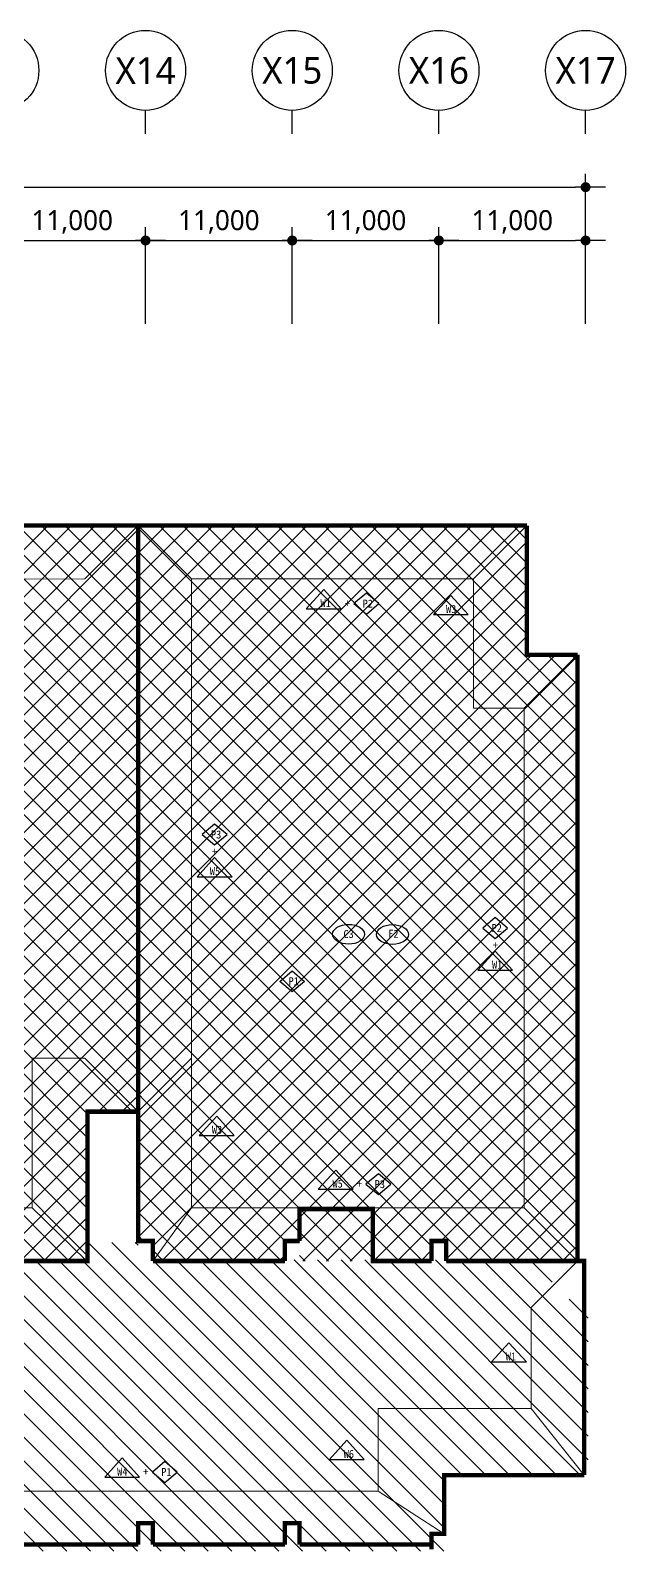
# Model space of a CAD drawing. Header units: millimetres. Extents: x 1915590 to 2257441, y 167795 to 1026436.
# Drawn here: x 2109457 to 2154090, y 912407 to 1026436 of the extents above; entities that cross this region are included whole.
import ezdxf
from ezdxf.enums import TextEntityAlignment as Align

# ---------------------------------------------------------------- set-up
doc = ezdxf.new("R2010")
doc.units = ezdxf.units.MM
doc.header["$LTSCALE"] = 5
doc.header["$MEASUREMENT"] = 0
doc.header["$PDSIZE"] = -10
for name, pattern in [('CENTER2', [1.125, 0.75, -0.125, 0.125, -0.125]), ('HIDDEN2', [0.1875, 0.125, -0.0625]), ('PHANTOM2', [1.25, 0.625, -0.125, 0.125, -0.125, 0.125, -0.125])]:
    doc.linetypes.add(name, pattern=pattern)
doc.layers.get('0').update_dxf_attribs({"linetype": 'CONTINUOUS'})
doc.layers.get('Defpoints').update_dxf_attribs({"color": 153, "linetype": 'CONTINUOUS'})
for name, color, linetype, lineweight in [('A-AXIS-BUBL', 7, 'CONTINUOUS', 25), ('A-DIMS', 7, 'CONTINUOUS', 25), ('A-XXXX-HATC', 8, 'CONTINUOUS', 18), ('A-XXXX-TXT2', 3, 'CONTINUOUS', 25), ('S-ELEV-LIN1', 9, 'CONTINUOUS', 20)]:
    doc.layers.add(name, color=color, linetype=linetype, lineweight=lineweight)
for name, color, linetype in [('A-MARK-벽체방열-W2', 6, 'HIDDEN2'), ('A-MARK-벽체방열-W3', 6, 'CONTINUOUS'), ('A-MARK-벽체방열-W4', 4, 'CONTINUOUS'), ('text', 3, 'CONTINUOUS'), ('일람 벽체', 7, 'CONTINUOUS')]:
    doc.layers.add(name, color=color, linetype=linetype)
doc.styles.add('HY울릉도L', font='')
doc.styles.add('돋움체', font='')
doc.styles.add('맑은고딕', font='malgun.ttf')
doc.styles.get('HY울릉도L').set_extended_font_data('HYwulM')
doc.styles.get('돋움체').set_extended_font_data('DotumChe')
doc.dimstyles.new('CDIM', dxfattribs={"dimtxt": 3, "dimasz": 1.5, "dimexe": 2, "dimexo": 1, "dimgap": 1, "dimtad": 1, "dimdec": 0, "dimrnd": 0.5, "dimzin": 0, "dimdsep": 32, "dimlunit": 6, "dimtxsty": 'HY울릉도L', "dimblk1": '_CIDOT', "dimblk2": '_CIDOT', "dimsah": 1, "dimcen": 5.5, "dimclrd": 2, "dimclre": 2, "dimclrt": 7, "dimadec": 0, "dimazin": 0, "dimtfac": 1, "dimtdec": 0, "dimtix": 1, "dimtmove": 2, "dimatfit": 1, "dimldrblk": '_CIDOT', "dimfxl": 1, "dimtolj": 1, "dimtzin": 0, "dimlwd": -1, "dimarcsym": 0})

# ---------------------------------------------------------------- blocks, each defined once
blk = doc.blocks.new('_CIDOT')
at = {"color": 0, "linetype": 'ByBlock'}
blk.add_line((2, 0), (-1, 0), dxfattribs=at)
at = {"color": 0, "linetype": 'ByBlock', "const_width": 0.5}
blk.add_lwpolyline([(-0.25, 0, 1), (0.25, 0, 1)], format="xyb", close=True, dxfattribs=at)
blk = doc.blocks.new('*D36')
at = {"layer": 'A-DIMS', "lineweight": -2, "transparency": 16777216}
for p, q in [((258693, 255621), (258693, 262871)), ((269693, 255621), (269693, 262871))]:
    blk.add_line(p, q, dxfattribs=at)
at = {"layer": 'A-DIMS', "transparency": 16777216}
blk.add_line((259443, 261871), (268943, 261871), dxfattribs=at)
at = {"layer": 'Defpoints', "color": 0, "transparency": 16777216}
for p in [(269693, 261871), (258693, 255121), (269693, 255121)]:
    blk.add_point(p, dxfattribs=at)
at = {"layer": 'A-DIMS', "transparency": 16777216, "xscale": 750, "yscale": 750, "zscale": 750, "rotation": 180}
blk.add_blockref('_CIDOT', (258693, 261871), dxfattribs=at)
at = {"layer": 'A-DIMS', "transparency": 16777216, "xscale": 750, "yscale": 750, "zscale": 750}
blk.add_blockref('_CIDOT', (269693, 261871), dxfattribs=at)
at = {"layer": 'A-DIMS', "color": 3, "transparency": 16777216, "insert": (264193, 263263), "char_height": 1500, "attachment_point": 5, "style": '맑은고딕'}
blk.add_mtext('\\A1;11,000', dxfattribs=at)
blk = doc.blocks.new('*D37')
at = {"layer": 'A-DIMS', "lineweight": -2, "transparency": 16777216}
for p, q in [((269693, 255621), (269693, 262871)), ((280693, 255621), (280693, 262871))]:
    blk.add_line(p, q, dxfattribs=at)
at = {"layer": 'A-DIMS', "transparency": 16777216}
blk.add_line((270443, 261871), (279943, 261871), dxfattribs=at)
at = {"layer": 'Defpoints', "color": 0, "transparency": 16777216}
for p in [(280693, 261871), (269693, 255121), (280693, 255121)]:
    blk.add_point(p, dxfattribs=at)
at = {"layer": 'A-DIMS', "transparency": 16777216, "xscale": 750, "yscale": 750, "zscale": 750, "rotation": 180}
blk.add_blockref('_CIDOT', (269693, 261871), dxfattribs=at)
at = {"layer": 'A-DIMS', "transparency": 16777216, "xscale": 750, "yscale": 750, "zscale": 750}
blk.add_blockref('_CIDOT', (280693, 261871), dxfattribs=at)
at = {"layer": 'A-DIMS', "color": 3, "transparency": 16777216, "insert": (275193, 263263), "char_height": 1500, "attachment_point": 5, "style": '맑은고딕'}
blk.add_mtext('\\A1;11,000', dxfattribs=at)
blk = doc.blocks.new('*D38')
at = {"layer": 'A-DIMS', "lineweight": -2, "transparency": 16777216}
for p, q in [((280693, 255621), (280693, 262871)), ((291693, 255621), (291693, 262871))]:
    blk.add_line(p, q, dxfattribs=at)
at = {"layer": 'A-DIMS', "transparency": 16777216}
blk.add_line((281443, 261871), (290943, 261871), dxfattribs=at)
at = {"layer": 'Defpoints', "color": 0, "transparency": 16777216}
for p in [(291693, 261871), (280693, 255121), (291693, 255121)]:
    blk.add_point(p, dxfattribs=at)
at = {"layer": 'A-DIMS', "transparency": 16777216, "xscale": 750, "yscale": 750, "zscale": 750, "rotation": 180}
blk.add_blockref('_CIDOT', (280693, 261871), dxfattribs=at)
at = {"layer": 'A-DIMS', "transparency": 16777216, "xscale": 750, "yscale": 750, "zscale": 750}
blk.add_blockref('_CIDOT', (291693, 261871), dxfattribs=at)
at = {"layer": 'A-DIMS', "color": 3, "transparency": 16777216, "insert": (286193, 263263), "char_height": 1500, "attachment_point": 5, "style": '맑은고딕'}
blk.add_mtext('\\A1;11,000', dxfattribs=at)
blk = doc.blocks.new('*D39')
at = {"layer": 'A-DIMS', "lineweight": -2, "transparency": 16777216}
for p, q in [((126693, 255621), (126693, 266871)), ((302693, 255621), (302693, 266871))]:
    blk.add_line(p, q, dxfattribs=at)
at = {"layer": 'A-DIMS', "transparency": 16777216}
blk.add_line((127443, 265871), (301943, 265871), dxfattribs=at)
at = {"layer": 'Defpoints', "color": 0, "transparency": 16777216}
for p in [(302693, 265871), (126693, 255121), (302693, 255121)]:
    blk.add_point(p, dxfattribs=at)
at = {"layer": 'A-DIMS', "transparency": 16777216, "xscale": 750, "yscale": 750, "zscale": 750, "rotation": 180}
blk.add_blockref('_CIDOT', (126693, 265871), dxfattribs=at)
at = {"layer": 'A-DIMS', "transparency": 16777216, "xscale": 750, "yscale": 750, "zscale": 750}
blk.add_blockref('_CIDOT', (302693, 265871), dxfattribs=at)
at = {"layer": 'A-DIMS', "color": 3, "transparency": 16777216, "insert": (214693, 267263), "char_height": 1500, "attachment_point": 5, "style": '맑은고딕'}
blk.add_mtext('\\A1;176,000', dxfattribs=at)
blk = doc.blocks.new('*D40')
at = {"layer": 'A-DIMS', "lineweight": -2, "transparency": 16777216}
for p, q in [((291693, 255621), (291693, 262871)), ((302693, 255621), (302693, 262871))]:
    blk.add_line(p, q, dxfattribs=at)
at = {"layer": 'A-DIMS', "transparency": 16777216}
blk.add_line((292443, 261871), (301943, 261871), dxfattribs=at)
at = {"layer": 'Defpoints', "color": 0, "transparency": 16777216}
for p in [(302693, 261871), (291693, 255121), (302693, 255121)]:
    blk.add_point(p, dxfattribs=at)
at = {"layer": 'A-DIMS', "transparency": 16777216, "xscale": 750, "yscale": 750, "zscale": 750, "rotation": 180}
blk.add_blockref('_CIDOT', (291693, 261871), dxfattribs=at)
at = {"layer": 'A-DIMS', "transparency": 16777216, "xscale": 750, "yscale": 750, "zscale": 750}
blk.add_blockref('_CIDOT', (302693, 261871), dxfattribs=at)
at = {"layer": 'A-DIMS', "color": 3, "transparency": 16777216, "insert": (297193, 263263), "char_height": 1500, "attachment_point": 5, "style": '맑은고딕'}
blk.add_mtext('\\A1;11,000', dxfattribs=at)
blk = doc.blocks.new('DIM(210222)')
for p, q in [((269693, 269870.6), (269693, 271620.6)), ((280693, 269870.6), (280693, 271620.6)), ((291693, 269870.6), (291693, 271620.6)), ((302693, 269870.6), (302693, 271620.6))]:
    blk.add_line(p, q)
at = {"layer": 'A-AXIS-BUBL', "ltscale": 0.2}
for centre in [(258693, 274620.6), (269693, 274620.6), (280693, 274620.6), (291693, 274620.6), (302693, 274620.6)]:
    blk.add_circle(centre, 3000, dxfattribs=at)
at = {"layer": 'A-XXXX-TXT2', "ltscale": 0.2, "style": '맑은고딕'}
for s, p in [('X14', (269693, 274620.6)), ('X15', (280693, 274620.6)), ('X16', (291693, 274620.6)), ('X17', (302693, 274620.6))]:
    blk.add_text(s, height=2000, dxfattribs=at).set_placement(p, align=Align.MIDDLE)
at = {"layer": 'A-DIMS'}
for p1, p2, distance, picture, middle in [((126693, 255120.6), (302693, 255120.6), 10750, '*D39', (214693, 267263.4)), ((258693, 255120.6), (269693, 255120.6), 6750, '*D36', (264193, 263263.4)), ((269693, 255120.6), (280693, 255120.6), 6750, '*D37', (275193, 263263.4)), ((280693, 255120.6), (291693, 255120.6), 6750, '*D38', (286193, 263263.4)), ((291693, 255120.6), (302693, 255120.6), 6750, '*D40', (297193, 263263.4))]:
    dim = blk.add_aligned_dim(p1=p1, p2=p2, distance=distance, dimstyle='CDIM', override={"dimscale": 500, "dimtxsty": '맑은고딕', "dimclrd": 256, "dimclre": 256, "dimclrt": 3}, dxfattribs=at)
    dim.commit()
    dim.dimension.update_dxf_attribs({"geometry": picture, "text_midpoint": middle})

msp = doc.modelspace()

# ---------------------------------------------------------------- hatches: boundary and pattern name
at = {"layer": 'A-XXXX-HATC'}
h = msp.add_hatch(dxfattribs=at)
h.set_pattern_fill('ANSI37', color=256, scale=10000, angle=90)
h.set_pattern_definition([(135, (-444783.2, 4e-09), (-883.8835, -883.8835), []), (225, (-444783.2, 4e-09), (883.8835, -883.8835), [])])
h.paths.add_polyline_path([(2056440.1, 945385.8), (2056440.1, 934185.8), (2051540.1, 934185.8), (2051540.1, 935685.8), (2052640.1, 935703.3), (2052640.1, 945385.8)], flags=16)
h.paths.add_polyline_path([(2063640.1, 935685.8), (2063640.1, 934185.8), (2062540.1, 934185.8), (2062540.1, 935685.8)], flags=16)
h.paths.add_polyline_path([(2073540.1, 935685.8), (2074640.1, 935685.8), (2074640.1, 934185.8), (2073540.1, 934185.8)], flags=16)
h.paths.add_polyline_path([(2084540.1, 935685.8), (2085640.1, 935685.8), (2085640.1, 934185.8), (2084540.1, 934185.8)], flags=16)
h.paths.add_polyline_path([(2041640.1, 935685.8), (2041640.1, 934185.8), (2040540.1, 934185.8), (2040540.1, 935685.8)], flags=16)
h.paths.add_polyline_path([(2095640.1, 935685.8), (2096740.1, 935685.8), (2096740.1, 934185.8), (2095640.1, 934185.8)], flags=16)
h.paths.add_polyline_path([(2030640.1, 935685.8), (2030640.1, 934185.8), (2029540.1, 934185.8), (2029540.1, 935685.8)], flags=16)
h.paths.add_polyline_path([(2106540.1, 935685.8), (2107640.1, 935685.8), (2107640.1, 934185.8), (2106540.1, 934185.8)], flags=16)
h.paths.add_polyline_path([(2113740.1, 945385.8), (2117540.1, 945385.8), (2117540.1, 935685.8), (2118640.1, 935685.8), (2118640.1, 934185.8), (2113740.1, 934185.8)], flags=16)
h.paths.add_polyline_path([(2128531.3, 935685.8), (2129631.3, 935685.8), (2129631.3, 934185.8), (2128531.3, 934185.8)], flags=16)
h.paths.add_polyline_path([(2139540.1, 935685.8), (2140640.1, 935685.8), (2140640.1, 934185.8), (2139540.1, 934185.8)], flags=16)
h.paths.add_polyline_path([(2019690.1, 934185.8), (2150490.1, 934185.8), (2150490.1, 979635.8), (2146690.1, 979635.8), (2146690.1, 989318.3), (2089440.1, 989318.3), (2089440.1, 979635.8), (2085640.1, 979635.8), (2085640.1, 989335.8), (2023490.1, 989335.8), (2023490.1, 979635.8), (2019690.1, 979635.8)])
h = msp.add_hatch(dxfattribs=at)
h.set_pattern_fill('ANSI31', color=256, scale=10000, angle=90)
h.set_pattern_definition([(135, (-373825, -165372.4), (-883.8835, -883.8835), [])])
h.paths.add_polyline_path([(2151290.1, 931335.7), (2148590.1, 931335.7), (2148590.1, 934285.7), (2117540.1, 934285.7), (2117540.1, 935585.7), (2113740.1, 935585.7), (2113740.1, 934285.7), (2056440.1, 934285.7), (2056440.1, 935585.7), (2052640.1, 935585.7), (2052640.1, 934285.7), (2018890.1, 934285.7), (2018890.1, 912435.7), (2140640.1, 912435.7), (2140640.1, 918135.7), (2151290.1, 918135.7)])

# ---------------------------------------------------------------- linework, layer by layer
at = {"layer": 'A-MARK-벽체방열-W2', "ltscale": 300, "const_width": 333.3}
for points in [[(2146690.1, 989318.3), (2089440.1, 989318.3)], [(2150490.1, 934185.8), (2150490.1, 979635.8)], [(2150990.1, 918135.7), (2150990.1, 934185.8), (2150490.1, 934185.8)]]:
    msp.add_lwpolyline(points, dxfattribs=at)
at = {"layer": 'A-MARK-벽체방열-W3', "linetype": 'PHANTOM2', "ltscale": 300, "const_width": 333.3}
for points in [[(2150490.1, 979635.8), (2146690.1, 979635.8), (2146690.1, 989318.3)], [(2118640.1, 934185.8), (2118640.1, 935685.8), (2117540.1, 935685.8), (2117540.1, 945385.8), (2113740.1, 945385.8), (2113740.1, 935385.8)], [(2140490.1, 913735.7), (2140490.1, 918135.7), (2150990.1, 918135.7)], [(2140640.1, 913735.7), (2139540.1, 913735.7), (2139540.1, 912573.3)]]:
    msp.add_lwpolyline(points, dxfattribs=at)
at = {"layer": 'A-MARK-벽체방열-W3', "linetype": 'PHANTOM2', "ltscale": 150, "const_width": 333.3}
for points in [[(2128540.1, 934185.8), (2128540.1, 935685.8), (2129640.1, 935685.8)], [(2140640.1, 934185.8), (2140640.1, 935685.8), (2139540.1, 935685.8), (2139540.1, 934185.8)], [(2118640.1, 912935.8), (2118640.1, 914535.8), (2117540.1, 914535.8), (2117540.1, 912935.8)], [(2129640.1, 912935.8), (2129640.1, 914535.8), (2128540.1, 914535.8), (2128540.1, 912935.8)]]:
    msp.add_lwpolyline(points, dxfattribs=at)
at = {"layer": 'A-MARK-벽체방열-W4', "linetype": 'CENTER2', "ltscale": 200}
for points, const_width in [([(2117540.1, 989335.8), (2117540.1, 945385.8)], 333.3), ([(2129640.1, 935685.8), (2129640.1, 938085.8), (2135140.1, 938085.8), (2135140.1, 934185.8), (2139540.1, 934185.8)], 333), ([(2107640.1, 934185.8), (2113740.1, 934185.8), (2113740.1, 935385.8)], 333), ([(2118640.1, 934185.8), (2128540.1, 934185.8)], 333), ([(2140640.1, 934185.8), (2150990.1, 934185.8)], 333)]:
    msp.add_lwpolyline(points, dxfattribs=dict(at, const_width=const_width))
at = {"layer": 'A-MARK-벽체방열-W4', "const_width": 333.3}
for points in [[(2117540.1, 912935.8), (2107640.1, 912935.8)], [(2118640.1, 912935.8), (2128540.1, 912935.8)], [(2139540.1, 912935.8), (2129640.1, 912935.8)]]:
    msp.add_lwpolyline(points, dxfattribs=at)
at = {"layer": 'S-ELEV-LIN1'}
for p, q in [((2117540.1, 989335.8), (2121540.1, 985335.8)), ((2146690.1, 989335.8), (2142690.1, 985335.8)), ((2150490.1, 979635.8), (2146490.1, 975635.8)), ((2117540.1, 945385.8), (2121540.1, 949385.8)), ((2113590.1, 934285.8), (2109590.1, 938185.8)), ((2118640.1, 934185.8), (2121540.1, 938185.8)), ((2150490.1, 934185.8), (2146490.1, 938185.8)), ((2150490.1, 934185.8), (2147005.1, 930700.8)), ((2147005.1, 923122.5), (2147005.1, 930700.8)), ((2150990.1, 918135.7), (2147005.1, 923122.5)), ((2140490.1, 913735.7), (2135540.1, 916935.8))]:
    msp.add_line(p, q, dxfattribs=at)
for points in [[(2117540.1, 989335.8), (2113540.1, 985335.8), (2093440.1, 985268.3), (2093440.1, 975635.8), (2089640.1, 975635.8), (2089640.1, 938185.8), (2109590.1, 938185.8), (2109590.1, 949385.8), (2113540.1, 949385.8), (2117540.1, 945385.8)], [(2147005.1, 923122.5), (2135540.1, 923122.5), (2135540.1, 916935.8), (2023515.1, 916935.8), (2023515.1, 930360.8), (2019690.1, 934185.8)]]:
    msp.add_lwpolyline(points, dxfattribs=at)
msp.add_lwpolyline([(2121540.1, 938185.8), (2146490.1, 938185.8), (2146490.1, 975635.8), (2142690.1, 975635.8), (2142690.1, 985318.3), (2121540.1, 985318.3)], close=True, dxfattribs=at)
at = {"layer": '일람 벽체'}
for points in [[(2130144.7, 983088.5), (2132755.3, 983088.5), (2131450, 984526.9)], [(2133720.7, 983470.2), (2134648.4, 982686.5), (2135576.1, 983470.2), (2134648.4, 984253.8)], [(2139681.8, 982643.8), (2142292.4, 982643.8), (2140987.1, 984082.2)], [(2122344.6, 966160.9), (2123272.3, 965377.2), (2124199.9, 966160.9), (2123272.3, 966944.5)], [(2121967, 962995.9), (2124577.5, 962995.9), (2123272.3, 964434.3)], [(2143386.9, 959149.1), (2144314.6, 958365.4), (2145242.2, 959149.1), (2144314.6, 959932.8)], [(2143009.3, 955984.2), (2145619.9, 955984.2), (2144314.6, 957422.6)], [(2128162.4, 955152.1), (2129090.1, 955935.8), (2130017.7, 955152.1), (2129090.1, 954368.5)], [(2122123.7, 943607.1), (2124734.3, 943607.1), (2123429, 945045.5)], [(2131045.5, 939570.1), (2133656.1, 939570.1), (2132350.8, 941008.4)], [(2134621.5, 939951.7), (2135549.2, 939168), (2136476.8, 939951.7), (2135549.2, 940735.4)], [(2144039.3, 926621.7), (2146649.9, 926621.7), (2145344.6, 928060.1)], [(2131885.8, 919313.2), (2134496.4, 919313.2), (2133191.1, 920751.6)], [(2115037.1, 917989), (2117647.7, 917989), (2116342.4, 919427.3)], [(2118613.1, 918370.6), (2119540.7, 917586.9), (2120468.4, 918370.6), (2119540.7, 919154.3)]]:
    msp.add_lwpolyline(points, close=True, dxfattribs=at)
for centre in [(2133315, 958683.3), (2136610.8, 958666.3)]:
    msp.add_ellipse(centre, major_axis=(1192.8, 0), ratio=0.62025674, dxfattribs=at)

# ---------------------------------------------------------------- block references
msp.add_blockref('DIM(210222)', (1848397, 748815.1))

# ---------------------------------------------------------------- texts
at = {"layer": 'text', "style": '돋움체'}
for s, p in [('W1', (2131595.4, 983507.4)), ('+', (2133217.6, 983495)), ('P2', (2134759.4, 983470.2)), ('W3', (2141010.2, 983062.7)), ('P3', (2123383.3, 966160.9)), ('+', (2123277, 964893)), ('W5', (2123296.2, 963414.8)), ('C3', (2133320.6, 958700.5)), ('F2', (2136676.7, 958720.6)), ('P2', (2144425.6, 959149.1)), ('+', (2144319.4, 957881.3)), ('W1', (2144460, 956403)), ('P1', (2129201.1, 955164.1)), ('W3', (2123452.2, 944026)), ('W5', (2132496.2, 939988.9)), ('+', (2134118.3, 939976.5)), ('P3', (2135660.2, 939951.7)), ('W1', (2145490, 927040.5)), ('W6', (2133336.5, 919732.1)), ('W4', (2116346.4, 918407.8)), ('+', (2118109.9, 918395.4)), ('P1', (2119651.8, 918370.6))]:
    msp.add_text(s, height=600, dxfattribs=at).set_placement(p, align=Align.MIDDLE_CENTER)

doc.saveas('drawing.dxf')
